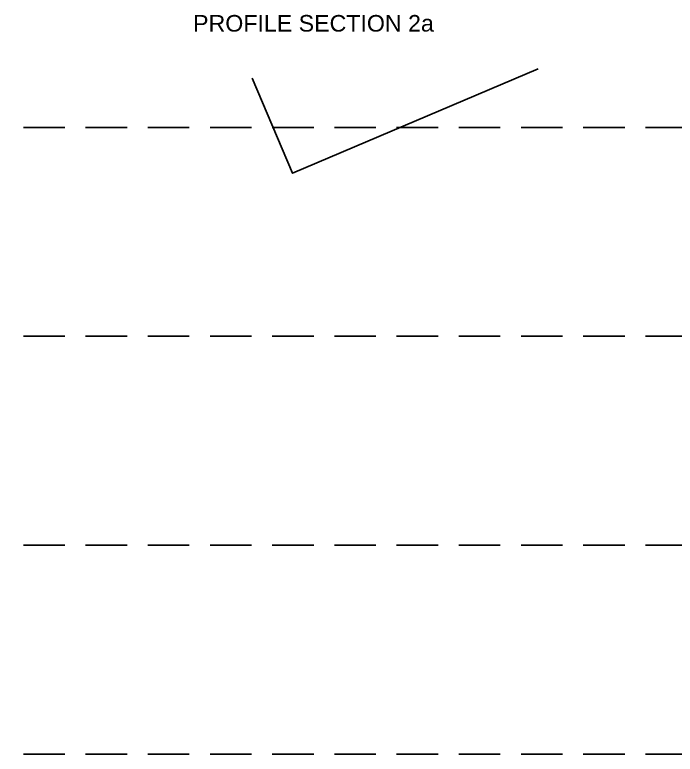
# Model space of a CAD drawing. Header units: millimetres. Extents: x 1066295 to 1300022, y -5734212 to -5454663.
# Drawn here: x 1147034 to 1156989, y -5563843 to -5552696 of the extents above; entities that cross this region are included whole.
import ezdxf

# ---------------------------------------------------------------- set-up
doc = ezdxf.new("R2010")
doc.units = ezdxf.units.MM
doc.header["$LTSCALE"] = 1000
doc.header["$MEASUREMENT"] = 0
for name, pattern in [('AUDIT_D_120904163729-0', [0]), ('T9_PROFILE SECTIONS$0$HIDDEN2', [0.1875, 0.125, -0.0625]), ('T9_PROFILE SECTIONS$0$PHANTOM2', [1.25, 0.625, -0.125, 0.125, -0.125, 0.125, -0.125])]:
    doc.linetypes.add(name, pattern=pattern)
doc.layers.get('0').update_dxf_attribs({"linetype": 'AUDIT_D_120904163729-0'})
doc.layers.add('T9_PROFILE SECTIONS$0$A-PROFILE SECTIONS', color=81, linetype='T9_PROFILE SECTIONS$0$PHANTOM2')
doc.layers.add('T9_PROFILE SECTIONS$0$LEVEL', color=7, linetype='Continuous')
doc.styles.add('T9_PROFILE SECTIONS$0$arial', font='sanss___.ttf')

# ---------------------------------------------------------------- blocks, each defined once
blk = doc.blocks.new('T9_PROFILE SECTIONS')
at = {"linetype": 'ByBlock'}
blk.add_lwpolyline([(1152357.2953, -5551254.9505), (1152965.0467, -5552686.7904), (1156667.5762, -5551115.2338)], dxfattribs=at)
at = {"layer": 'T9_PROFILE SECTIONS$0$LEVEL', "color": 8, "linetype": 'T9_PROFILE SECTIONS$0$HIDDEN2', "ltscale": 5}
for p, q in [((1261097.5948, -5551995.054, -0.01), (1103452.4742, -5551995.054, -0.01)), ((1261097.5948, -5555145.054, -0.01), (1103452.4742, -5555145.054, -0.01)), ((1261097.5948, -5558295.054, -0.01), (1103452.4742, -5558295.054, -0.01)), ((1261097.5948, -5561445.054, -0.01), (1103452.4742, -5561445.054, -0.01))]:
    blk.add_line(p, q, dxfattribs=at)
at = {"layer": 'T9_PROFILE SECTIONS$0$A-PROFILE SECTIONS', "linetype": 'ByBlock', "insert": (1155095.9839, -5550301.594), "char_height": 250, "attachment_point": 3, "style": 'T9_PROFILE SECTIONS$0$arial'}
blk.add_mtext_dynamic_manual_height_columns('{\\f@Arial Unicode MS|b0|i0|c0|p34;PROFILE SECTION 2a}', width=4037.079459, gutter_width=500, heights=[0], dxfattribs=at)

msp = doc.modelspace()

# ---------------------------------------------------------------- block references
at = {"linetype": 'ByBlock'}
msp.add_blockref('T9_PROFILE SECTIONS', (-1745, -2398, 0), dxfattribs=at)

doc.saveas('drawing.dxf')
